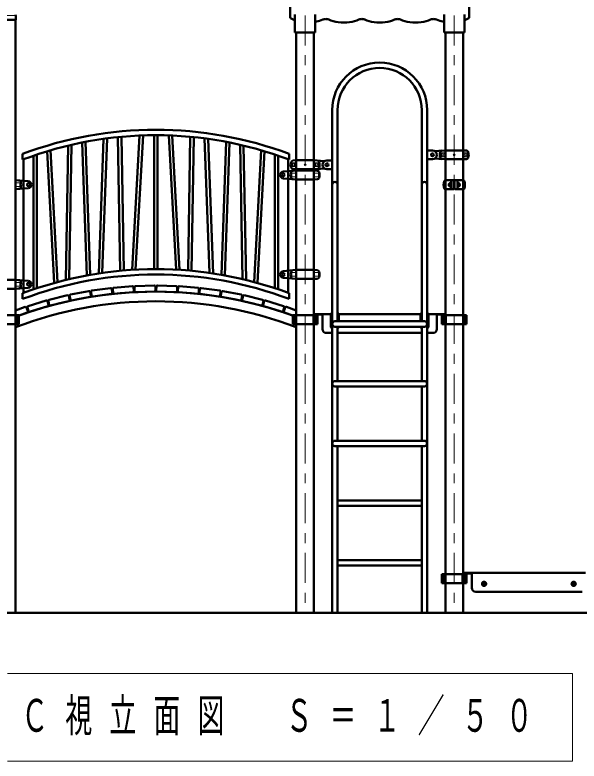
# Model space of a CAD drawing. Units: millimetres on the paper. Extents: x -385 to 0, y -594 to 267.
# Drawn here: x -306.7 to -250, y -143.9 to -69 of the extents above; entities that cross this region are included whole.
import ezdxf

# ---------------------------------------------------------------- set-up
doc = ezdxf.new("R2010")
doc.units = ezdxf.units.MM
doc.linetypes.add('USER1', pattern=[4.5, 2.5, -2])
doc.linetypes.add('USER2', pattern=[6, 3, -1, 1, -1])
doc.layers.add('LY_1', color=140, linetype='Continuous', lineweight=50)
doc.styles.add('ＭＳ ゴシック', font='')
doc.styles.get('ＭＳ ゴシック').set_extended_font_data('MS Gothic')

msp = doc.modelspace()

# ---------------------------------------------------------------- linework, layer by layer
at = {"layer": 'LY_1'}
for p, q in [((-279.027, -57.338), (-279.027, -69.185)), ((-261.027, -57.338), (-261.027, -69.185)), ((-306.631, -68.977), (-306.653, -68.955)), ((-278.543, -70.721), (-278.543, -68.921)), ((-276.511, -70.721), (-276.511, -68.921)), ((-263.543, -70.721), (-263.543, -68.921)), ((-261.511, -70.721), (-261.511, -68.921)), ((-306.608, -69.441), (-308.447, -69.441)), ((-306.636, -69.441), (-306.636, -129.021)), ((-306.608, -69.441), (-306.598, -69.431)), ((-306.598, -69.431), (-306.606, -69.034)), ((-278.543, -70.721), (-276.511, -70.721)), ((-278.418, -129.021), (-278.418, -70.731)), ((-276.636, -129.021), (-276.636, -70.731)), ((-261.511, -70.721), (-263.543, -70.721)), ((-263.418, -129.021), (-263.418, -70.731)), ((-261.636, -129.021), (-261.636, -70.731)), ((-274.799, -129.011), (-274.799, -78.511)), ((-274.255, -99.739), (-274.255, -78.51)), ((-265.799, -99.739), (-265.799, -78.51)), ((-265.255, -129.011), (-265.255, -78.511)), ((-299.114, -95.065), (-299.586, -81.704)), ((-297.782, -81.406), (-298.276, -94.928)), ((-297.434, -81.359), (-297.928, -94.877)), ((-296.108, -94.662), (-296.337, -81.231)), ((-295.762, -94.631), (-295.992, -81.198)), ((-294.163, -81.074), (-294.912, -94.569)), ((-293.816, -81.06), (-294.564, -94.548)), ((-292.7, -81.039), (-292.7, -94.495)), ((-292.354, -81.039), (-292.354, -94.495)), ((-291.239, -81.061), (-290.49, -94.548)), ((-290.891, -81.074), (-290.142, -94.569)), ((-289.292, -94.631), (-289.063, -81.198)), ((-288.947, -94.662), (-288.717, -81.231)), ((-287.621, -81.359), (-287.127, -94.877)), ((-287.273, -81.406), (-286.779, -94.928)), ((-285.94, -95.065), (-285.469, -81.704)), ((-301.348, -82.084), (-301.59, -95.583)), ((-301.001, -82.002), (-301.243, -95.5)), ((-299.458, -95.127), (-299.93, -81.771)), ((-285.596, -95.127), (-285.125, -81.771)), ((-284.054, -82.002), (-283.812, -95.5)), ((-283.706, -82.084), (-283.464, -95.583)), ((-305.92, -83.495), (-305.92, -82.914)), ((-304.827, -83.099), (-304.827, -96.524)), ((-304.481, -82.982), (-304.481, -96.409)), ((-302.751, -95.885), (-303.449, -82.654)), ((-302.409, -95.792), (-303.108, -82.552)), ((-282.645, -95.792), (-281.946, -82.552)), ((-282.304, -95.885), (-281.605, -82.654)), ((-280.573, -82.982), (-280.573, -96.409)), ((-280.227, -83.099), (-280.227, -96.524)), ((-279.134, -83.495), (-279.134, -82.914)), ((-264.727, -82.571), (-265.255, -82.571)), ((-264.077, -82.616), (-264.482, -82.646)), ((-263.447, -82.561), (-264.077, -82.616)), ((-261.607, -82.561), (-263.448, -82.561)), ((-261.607, -82.561), (-261.292, -82.589)), ((-305.827, -83.46), (-305.827, -96.879)), ((-279.227, -83.46), (-279.227, -96.879)), ((-278.447, -83.561), (-278.763, -83.589)), ((-278.447, -83.561), (-276.607, -83.561)), ((-276.607, -83.561), (-275.977, -83.616)), ((-275.977, -83.616), (-275.573, -83.646)), ((-275.327, -83.571), (-274.799, -83.571)), ((-264.727, -83.451), (-265.256, -83.451)), ((-264.077, -83.406), (-264.482, -83.376)), ((-263.447, -83.461), (-264.077, -83.406)), ((-261.607, -83.461), (-263.448, -83.461)), ((-261.607, -83.461), (-261.292, -83.434)), ((-278.447, -84.581), (-279.708, -84.683)), ((-278.447, -84.461), (-278.763, -84.434)), ((-276.607, -84.581), (-278.448, -84.581)), ((-278.447, -84.461), (-276.607, -84.461)), ((-276.607, -84.461), (-275.977, -84.406)), ((-276.607, -84.581), (-276.292, -84.609)), ((-275.977, -84.406), (-275.573, -84.376)), ((-275.327, -84.451), (-274.799, -84.451)), ((-278.447, -85.481), (-279.708, -85.38)), ((-276.607, -85.481), (-276.292, -85.454)), ((-306.607, -85.561), (-305.347, -85.663)), ((-276.607, -85.481), (-278.448, -85.481)), ((-263.449, -85.571), (-262.597, -85.571)), ((-262.852, -85.836), (-262.892, -85.834)), ((-262.852, -86.207), (-262.892, -86.208)), ((-262.852, -86.021), (-262.852, -85.591)), ((-262.852, -86.021), (-262.852, -86.451)), ((-262.557, -85.611), (-262.557, -86.431)), ((-262.497, -85.611), (-262.497, -86.431)), ((-261.605, -85.571), (-262.457, -85.571)), ((-262.202, -86.021), (-262.202, -85.591)), ((-262.202, -85.836), (-262.162, -85.834)), ((-262.202, -86.021), (-262.202, -86.451)), ((-262.202, -86.207), (-262.162, -86.208)), ((-306.607, -86.461), (-305.347, -86.36)), ((-263.447, -86.471), (-262.597, -86.471)), ((-261.605, -86.471), (-262.457, -86.471)), ((-278.447, -94.581), (-279.708, -94.683)), ((-276.607, -94.581), (-278.448, -94.581)), ((-276.607, -94.581), (-276.292, -94.609)), ((-308.447, -95.561), (-306.607, -95.561)), ((-306.607, -95.561), (-305.347, -95.663)), ((-278.447, -95.481), (-279.708, -95.38)), ((-276.607, -95.481), (-278.448, -95.481)), ((-276.607, -95.481), (-276.292, -95.454)), ((-308.447, -96.461), (-306.607, -96.461)), ((-306.607, -96.461), (-305.347, -96.36)), ((-301.119, -97.052), (-299.252, -96.697)), ((-298.955, -96.649), (-297.072, -96.396)), ((-296.959, -96.481), (-296.906, -96.878)), ((-296.832, -96.87), (-296.864, -96.471)), ((-296.772, -96.363), (-294.878, -96.211)), ((-294.77, -96.302), (-294.738, -96.701)), ((-294.664, -96.697), (-294.675, -96.297)), ((-294.577, -96.195), (-292.678, -96.144)), ((-292.575, -96.241), (-292.565, -96.641)), ((-292.479, -96.241), (-292.49, -96.641)), ((-290.477, -96.195), (-292.377, -96.144)), ((-290.391, -96.697), (-290.38, -96.297)), ((-290.284, -96.302), (-290.316, -96.701)), ((-288.283, -96.363), (-290.176, -96.211)), ((-288.223, -96.87), (-288.191, -96.471)), ((-288.095, -96.481), (-288.149, -96.878)), ((-286.1, -96.649), (-287.983, -96.396)), ((-283.936, -97.052), (-285.802, -96.697)), ((-305.92, -97.495), (-305.92, -96.914)), ((-303.258, -97.569), (-301.413, -97.116)), ((-301.292, -97.189), (-301.197, -97.577)), ((-301.124, -97.561), (-301.198, -97.168)), ((-299.14, -97.287), (-301.007, -97.641)), ((-299.135, -96.777), (-299.061, -97.17)), ((-298.987, -97.158), (-299.04, -96.762)), ((-296.991, -96.99), (-298.874, -97.244)), ((-294.83, -96.809), (-296.724, -96.961)), ((-292.662, -96.744), (-294.561, -96.794)), ((-292.393, -96.744), (-290.493, -96.794)), ((-290.225, -96.809), (-288.331, -96.961)), ((-288.063, -96.99), (-286.18, -97.244)), ((-286.068, -97.158), (-286.014, -96.762)), ((-285.919, -96.777), (-285.994, -97.17)), ((-285.914, -97.287), (-284.048, -97.641)), ((-283.931, -97.561), (-283.856, -97.168)), ((-283.762, -97.189), (-283.858, -97.577)), ((-281.796, -97.569), (-283.641, -97.116)), ((-279.134, -97.495), (-279.134, -96.914)), ((-305.367, -98.201), (-303.549, -97.649)), ((-303.424, -97.716), (-303.308, -98.098)), ((-303.236, -98.079), (-303.331, -97.69)), ((-301.27, -97.698), (-303.115, -98.152)), ((-283.785, -97.698), (-281.94, -98.152)), ((-281.819, -98.079), (-281.723, -97.69)), ((-281.63, -97.716), (-281.747, -98.098)), ((-279.688, -98.201), (-281.506, -97.649)), ((-306.636, -98.653), (-305.653, -98.296)), ((-305.448, -98.86), (-306.636, -99.291)), ((-305.525, -98.356), (-305.388, -98.732)), ((-305.317, -98.708), (-305.434, -98.325)), ((-303.375, -98.223), (-305.193, -98.775)), ((-281.68, -98.223), (-279.862, -98.775)), ((-279.737, -98.708), (-279.621, -98.325)), ((-279.53, -98.356), (-279.666, -98.732)), ((-279.606, -98.86), (-278.418, -99.291)), ((-278.418, -98.653), (-279.402, -98.296)), ((-274.927, -100.311), (-274.927, -98.947)), ((-274.927, -98.947), (-274.799, -98.947)), ((-274.127, -98.947), (-274.255, -98.947)), ((-274.127, -99.739), (-274.127, -98.947)), ((-265.927, -99.739), (-265.927, -98.947)), ((-265.927, -98.947), (-265.799, -98.947)), ((-265.127, -98.947), (-265.255, -98.947)), ((-265.127, -99.362), (-265.127, -98.947)), ((-265.127, -100.311), (-265.127, -98.947)), ((-308.763, -99.131), (-306.291, -99.131)), ((-306.457, -99.131), (-306.457, -100.031)), ((-306.291, -99.131), (-306.291, -100.031)), ((-278.763, -99.131), (-278.763, -100.031)), ((-276.291, -99.131), (-278.763, -99.131)), ((-278.597, -99.131), (-278.597, -100.031)), ((-276.693, -99.131), (-276.693, -100.031)), ((-276.636, -99.011), (-275.777, -99.011)), ((-276.636, -99.057), (-275.777, -99.057)), ((-276.505, -99.131), (-276.505, -100.031)), ((-276.446, -99.131), (-276.446, -100.031)), ((-276.291, -99.131), (-276.291, -100.031)), ((-275.777, -99.071), (-275.777, -100.511)), ((-275.717, -99.011), (-274.927, -99.011)), ((-274.127, -99.011), (-265.927, -99.011)), ((-264.337, -99.011), (-265.127, -99.011)), ((-263.418, -99.011), (-264.277, -99.011)), ((-263.418, -99.057), (-264.277, -99.057)), ((-264.277, -99.071), (-264.277, -100.511)), ((-263.763, -99.131), (-263.763, -100.031)), ((-263.763, -99.131), (-261.291, -99.131)), ((-263.608, -99.131), (-263.608, -100.031)), ((-263.549, -99.131), (-263.549, -100.031)), ((-263.362, -99.131), (-263.362, -100.031)), ((-261.457, -99.131), (-261.457, -100.031)), ((-261.291, -99.131), (-261.291, -100.031)), ((-308.763, -100.031), (-306.291, -100.031)), ((-276.291, -100.031), (-278.763, -100.031)), ((-274.527, -99.739), (-270.027, -99.739)), ((-274.527, -100.283), (-270.027, -100.283)), ((-274.255, -105.739), (-274.255, -100.283)), ((-274.127, -100.311), (-274.127, -100.283)), ((-265.527, -99.739), (-270.027, -99.739)), ((-265.527, -100.283), (-270.027, -100.283)), ((-265.927, -100.311), (-265.927, -100.283)), ((-265.799, -105.739), (-265.799, -100.283)), ((-263.763, -100.031), (-261.291, -100.031)), ((-275.377, -100.911), (-274.799, -100.911)), ((-274.255, -100.911), (-270.027, -100.911)), ((-265.799, -100.911), (-270.027, -100.911)), ((-264.677, -100.911), (-265.255, -100.911)), ((-274.527, -105.739), (-270.027, -105.739)), ((-274.527, -106.283), (-270.027, -106.283)), ((-274.255, -111.739), (-274.255, -106.283)), ((-265.527, -105.739), (-270.027, -105.739)), ((-265.527, -106.283), (-270.027, -106.283)), ((-265.799, -111.739), (-265.799, -106.283)), ((-274.527, -111.739), (-270.027, -111.739)), ((-274.527, -112.283), (-270.027, -112.283)), ((-274.255, -129.011), (-274.255, -112.283)), ((-265.527, -111.739), (-270.027, -111.739)), ((-265.527, -112.283), (-270.027, -112.283)), ((-265.799, -129.011), (-265.799, -112.283)), ((-274.255, -117.739), (-270.027, -117.739)), ((-274.255, -118.283), (-270.027, -118.283)), ((-265.799, -117.739), (-270.027, -117.739)), ((-265.799, -118.283), (-270.027, -118.283)), ((-274.255, -123.739), (-270.027, -123.739)), ((-274.255, -124.283), (-270.027, -124.283)), ((-265.799, -123.739), (-270.027, -123.739)), ((-265.799, -124.283), (-270.027, -124.283)), ((-263.763, -125.131), (-263.763, -126.031)), ((-261.291, -125.131), (-263.763, -125.131)), ((-263.597, -125.131), (-263.597, -126.031)), ((-261.693, -125.131), (-261.693, -126.031)), ((-261.636, -125.011), (-260.777, -125.011)), ((-261.636, -125.057), (-260.777, -125.057)), ((-261.505, -125.131), (-261.505, -126.031)), ((-261.446, -125.131), (-261.446, -126.031)), ((-261.291, -125.131), (-261.291, -126.031)), ((-260.777, -125.071), (-260.777, -126.511)), ((-249.337, -125.011), (-260.717, -125.011)), ((-261.291, -126.031), (-263.763, -126.031)), ((-259.527, -126.019), (-259.607, -126.065)), ((-259.607, -126.065), (-259.607, -126.157)), ((-259.527, -126.204), (-259.607, -126.157)), ((-259.447, -126.065), (-259.527, -126.019)), ((-259.447, -126.157), (-259.527, -126.204)), ((-259.447, -126.065), (-259.447, -126.157)), ((-250.527, -126.019), (-250.607, -126.065)), ((-250.607, -126.065), (-250.607, -126.157)), ((-250.527, -126.204), (-250.607, -126.157)), ((-250.447, -126.065), (-250.527, -126.019)), ((-250.447, -126.157), (-250.527, -126.204)), ((-250.447, -126.065), (-250.447, -126.157)), ((-255.027, -126.911), (-260.377, -126.911)), ((-249.677, -126.911), (-255.027, -126.911))]:
    msp.add_line(p, q, dxfattribs=at)
at = {"layer": 'LY_1', "color": 7, "lineweight": 13}
for p, q in [((-306.634, -69.011), (-308.421, -69.011)), ((-263.862, -83.196), (-263.862, -82.826)), ((-263.492, -82.826), (-263.862, -82.826)), ((-263.492, -83.196), (-263.862, -83.196)), ((-261.562, -82.826), (-261.192, -82.826)), ((-261.562, -83.196), (-261.192, -83.196)), ((-261.192, -83.196), (-261.192, -82.826)), ((-278.862, -84.196), (-278.862, -83.826)), ((-278.492, -83.826), (-278.862, -83.826)), ((-276.562, -83.826), (-276.192, -83.826)), ((-276.192, -84.196), (-276.192, -83.826)), ((-278.492, -84.196), (-278.862, -84.196)), ((-276.562, -84.196), (-276.192, -84.196)), ((-278.492, -84.846), (-278.862, -84.846)), ((-278.862, -85.216), (-278.862, -84.846)), ((-278.492, -85.216), (-278.862, -85.216)), ((-276.562, -84.846), (-276.192, -84.846)), ((-276.562, -85.216), (-276.192, -85.216)), ((-276.192, -85.216), (-276.192, -84.846)), ((-306.562, -85.826), (-306.192, -85.826)), ((-306.562, -86.196), (-306.192, -86.196)), ((-306.192, -86.196), (-306.192, -85.826)), ((-278.492, -94.846), (-278.862, -94.846)), ((-278.862, -95.216), (-278.862, -94.846)), ((-276.562, -94.846), (-276.192, -94.846)), ((-276.192, -95.216), (-276.192, -94.846)), ((-306.562, -95.826), (-306.192, -95.826)), ((-306.192, -96.196), (-306.192, -95.826)), ((-278.492, -95.216), (-278.862, -95.216)), ((-276.562, -95.216), (-276.192, -95.216)), ((-306.562, -96.196), (-306.192, -96.196)), ((-250.653, -135.119), (-307.453, -135.119)), ((-250.653, -143.919), (-250.653, -135.119)), ((-307.453, -143.919), (-250.653, -143.919))]:
    msp.add_line(p, q, dxfattribs=at)
at = {"layer": 'LY_1', "color": 7, "linetype": 'USER2', "lineweight": 13}
for p, q in [((-277.527, -69.011), (-277.527, -129.021)), ((-262.527, -69.011), (-262.527, -129.021))]:
    msp.add_line(p, q, dxfattribs=at)
at = {"layer": 'LY_1', "color": 7}
msp.add_line((-353.694, -129.021), (-195.144, -129.021), dxfattribs=at)
at = {"layer": 'LY_1'}
for points in [[(-278.977, -69.269), (-279.015, -69.228), (-279.027, -69.185)], [(-278.977, -69.269), (-278.784, -69.393), (-278.543, -69.501)], [(-276.511, -69.657), (-276.086, -69.56), (-275.727, -69.422)], [(-275.127, -69.422), (-275.168, -69.405), (-275.213, -69.39), (-275.263, -69.379), (-275.316, -69.37), (-275.371, -69.365), (-275.427, -69.364), (-275.484, -69.365), (-275.539, -69.37), (-275.592, -69.379), (-275.642, -69.39), (-275.687, -69.405), (-275.727, -69.422)], [(-272.127, -69.422), (-272.329, -69.508), (-272.556, -69.58), (-272.804, -69.638), (-273.069, -69.68), (-273.345, -69.706), (-273.627, -69.715), (-273.909, -69.706), (-274.185, -69.68), (-274.45, -69.638), (-274.699, -69.58), (-274.926, -69.508), (-275.127, -69.422)], [(-271.527, -69.422), (-271.567, -69.405), (-271.613, -69.39), (-271.663, -69.379), (-271.716, -69.37), (-271.771, -69.365), (-271.827, -69.364), (-271.884, -69.365), (-271.939, -69.37), (-271.992, -69.379), (-272.042, -69.39), (-272.087, -69.405), (-272.127, -69.422)], [(-271.527, -69.422), (-271.326, -69.508), (-271.099, -69.58), (-270.85, -69.638), (-270.585, -69.68), (-270.309, -69.706), (-270.027, -69.715)], [(-268.527, -69.422), (-268.729, -69.508), (-268.956, -69.58), (-269.204, -69.638), (-269.469, -69.68), (-269.745, -69.706), (-270.027, -69.715)], [(-268.527, -69.422), (-268.487, -69.405), (-268.442, -69.39), (-268.392, -69.379), (-268.339, -69.37), (-268.284, -69.365), (-268.227, -69.364), (-268.171, -69.365), (-268.116, -69.37), (-268.063, -69.379), (-268.013, -69.39), (-267.967, -69.405), (-267.927, -69.422)], [(-267.927, -69.422), (-267.726, -69.508), (-267.499, -69.58), (-267.25, -69.638), (-266.985, -69.68), (-266.709, -69.706), (-266.427, -69.715), (-266.145, -69.706), (-265.869, -69.68), (-265.604, -69.638), (-265.356, -69.58), (-265.129, -69.508), (-264.927, -69.422)], [(-264.927, -69.422), (-264.887, -69.405), (-264.842, -69.39), (-264.792, -69.379), (-264.739, -69.37), (-264.684, -69.365), (-264.627, -69.364), (-264.571, -69.365), (-264.516, -69.37), (-264.463, -69.379), (-264.413, -69.39), (-264.368, -69.405), (-264.327, -69.422)], [(-264.327, -69.422), (-263.968, -69.56), (-263.543, -69.657)], [(-261.511, -69.501), (-261.271, -69.393), (-261.077, -69.269)], [(-261.077, -69.269), (-261.06, -69.254), (-261.047, -69.238), (-261.037, -69.222), (-261.03, -69.206), (-261.028, -69.196), (-261.027, -69.185)]]:
    msp.add_lwpolyline(points, dxfattribs=at)
for centre, radius in [((-264.727, -83.011), 0.15), ((-275.327, -84.011), 0.15), ((-279.727, -85.031), 0.15), ((-305.327, -86.011), 0.15), ((-279.727, -95.031), 0.15), ((-305.327, -96.011), 0.15), ((-259.527, -126.111), 0.21), ((-250.527, -126.111), 0.21)]:
    msp.add_circle(centre, radius, dxfattribs=at)
at = {"layer": 'LY_1', "color": 7, "lineweight": 13}
for centre, radius in [((-263.677, -83.011), 0.185), ((-263.677, -83.011), 0.1), ((-262.527, -83.011), 0.1), ((-261.377, -83.011), 0.185), ((-261.377, -83.011), 0.1), ((-278.677, -84.011), 0.185), ((-278.677, -84.011), 0.1), ((-277.527, -84.011), 0.1), ((-276.377, -84.011), 0.185), ((-276.377, -84.011), 0.1), ((-259.527, -126.111), 0.24), ((-250.527, -126.111), 0.24), ((-259.527, -126.111), 0.11), ((-250.527, -126.111), 0.11)]:
    msp.add_circle(centre, radius, dxfattribs=at)
at = {"layer": 'LY_1', "color": 7, "linetype": 'USER1', "lineweight": 13}
for centre in [(-259.527, -126.111), (-250.527, -126.111)]:
    msp.add_circle(centre, 0.125, dxfattribs=at)
at = {"layer": 'LY_1'}
for centre, radius, start, end in [((-306.69, -69.036), 0.084, 1.00395, 45), ((-270.027, -78.511), 4.772, 0, 180), ((-270.027, -78.511), 4.228, 0, 180), ((-292.527, -118.766), 38.272, 69.51658, 110.48342), ((-292.527, -118.766), 37.728, 69.20766, 110.79234), ((-264.727, -83.011), 0.44, 270, 90), ((-262.977, -83.011), 1, 163.80375, 196.19625), ((-263.745, -82.788), 0.2, 95, 163.80375), ((-261.309, -82.788), 0.2, 16.19625, 85), ((-262.077, -83.011), 1, 343.80375, 16.19625), ((-277.977, -84.011), 1, 163.80375, 196.19625), ((-278.745, -83.788), 0.2, 95, 163.80375), ((-276.309, -83.788), 0.2, 16.19625, 85), ((-277.077, -84.011), 1, 343.80375, 16.19625), ((-275.327, -84.011), 0.44, 90, 270), ((-263.745, -83.234), 0.2, 196.19625, 265), ((-261.309, -83.234), 0.2, 275, 343.80375), ((-279.677, -85.031), 0.35, 95, 265), ((-278.745, -84.234), 0.2, 196.19625, 265), ((-278.745, -84.808), 0.2, 95, 163.80375), ((-276.309, -84.234), 0.2, 275, 343.80375), ((-276.309, -84.808), 0.2, 16.19625, 85), ((-277.977, -85.031), 1, 163.80375, 196.19625), ((-278.745, -85.254), 0.2, 196.19625, 265), ((-276.309, -85.254), 0.2, 275, 343.80375), ((-277.077, -85.031), 1, 343.80375, 16.19625), ((-306.309, -85.788), 0.2, 16.19625, 85), ((-307.077, -86.011), 1, 343.80375, 16.19625), ((-305.377, -86.011), 0.35, 275, 85), ((-274.527, -86.011), 0.272, 0, 180), ((-265.527, -86.011), 0.272, 0, 180), ((-262.475, -86.021), 1.122, 159.19706, 200.80294), ((-263.449, -85.651), 0.08, 90, 159.19706), ((-262.899, -86.021), 0.187, 88, 272), ((-262.832, -85.591), 0.02, 90, 180), ((-262.597, -85.611), 0.04, 0, 90), ((-262.457, -85.611), 0.04, 90, 180), ((-262.222, -85.591), 0.02, 0, 90), ((-262.156, -86.021), 0.187, 268, 92), ((-261.605, -85.651), 0.08, 20.80294, 90), ((-262.579, -86.021), 1.122, 339.19706, 20.80294), ((-306.309, -86.234), 0.2, 275, 343.80375), ((-263.449, -86.391), 0.08, 200.80294, 270), ((-262.832, -86.451), 0.02, 180, 270), ((-262.597, -86.431), 0.04, 270, 0), ((-262.457, -86.431), 0.04, 180, 270), ((-262.222, -86.451), 0.02, 270, 0), ((-261.605, -86.391), 0.08, 270, 339.19706), ((-292.527, -132.766), 38.272, 69.51658, 110.48342), ((-292.527, -132.766), 37.728, 69.20766, 110.79234), ((-279.677, -95.031), 0.35, 95, 265), ((-277.977, -95.031), 1, 163.80375, 196.19625), ((-278.745, -94.808), 0.2, 95, 163.80375), ((-276.309, -94.808), 0.2, 16.19625, 85), ((-277.077, -95.031), 1, 343.80375, 16.19625), ((-306.309, -95.788), 0.2, 16.19625, 85), ((-307.077, -96.011), 1, 343.80375, 16.19625), ((-305.377, -96.011), 0.35, 275, 85), ((-278.745, -95.254), 0.2, 196.19625, 265), ((-276.309, -95.254), 0.2, 275, 343.80375), ((-306.309, -96.234), 0.2, 275, 343.80375), ((-299.233, -96.796), 0.1, 10.74231, 100.74231), ((-298.941, -96.748), 0.1, 97.67308, 187.67308), ((-297.058, -96.495), 0.1, 7.67308, 97.67308), ((-296.764, -96.463), 0.1, 94.60385, 184.60385), ((-294.87, -96.31), 0.1, 4.60385, 94.60385), ((-294.838, -96.709), 0.1, 274.60385, 4.60385), ((-294.575, -96.295), 0.1, 91.53462, 181.53462), ((-294.564, -96.695), 0.1, 181.53462, 271.53461), ((-292.675, -96.244), 0.1, 1.53462, 91.53462), ((-292.665, -96.644), 0.1, 271.53461, 1.53461), ((-292.39, -96.644), 0.1, 178.46538, 268.46539), ((-292.379, -96.244), 0.1, 88.46538, 178.46538), ((-290.491, -96.695), 0.1, 268.46539, 358.46539), ((-290.48, -96.295), 0.1, 358.46539, 88.46539), ((-290.217, -96.709), 0.1, 175.39615, 265.39615), ((-290.184, -96.31), 0.1, 85.39615, 175.39615), ((-288.291, -96.463), 0.1, 355.39615, 85.39615), ((-287.996, -96.495), 0.1, 82.32692, 172.32692), ((-286.113, -96.748), 0.1, 352.32692, 82.32692), ((-285.821, -96.796), 0.1, 79.25769, 169.25769), ((-292.527, -137.241), 40.486, 69.60496, 110.39504), ((-301.389, -97.213), 0.1, 13.81154, 103.81154), ((-301.1, -97.15), 0.1, 100.74231, 190.74231), ((-299.159, -97.189), 0.1, 280.74231, 10.74231), ((-298.888, -97.145), 0.1, 187.67308, 277.67308), ((-297.005, -96.891), 0.1, 277.67308, 7.67308), ((-296.732, -96.862), 0.1, 184.60385, 274.60385), ((-288.323, -96.862), 0.1, 265.39615, 355.39615), ((-288.05, -96.891), 0.1, 172.32692, 262.32692), ((-286.167, -97.145), 0.1, 262.32692, 352.32692), ((-285.896, -97.189), 0.1, 169.25769, 259.25769), ((-283.954, -97.15), 0.1, 349.25769, 79.25769), ((-283.665, -97.213), 0.1, 76.18846, 166.18846), ((-292.527, -137.241), 39.514, 69.08005, 110.91995), ((-305.338, -98.296), 0.1, 106.88077, 196.88077), ((-303.52, -97.745), 0.1, 16.88077, 106.88077), ((-303.404, -98.127), 0.1, 286.88077, 16.88077), ((-303.234, -97.666), 0.1, 103.81154, 193.81154), ((-303.139, -98.055), 0.1, 193.81154, 283.81154), ((-301.294, -97.601), 0.1, 283.81154, 13.81154), ((-301.026, -97.543), 0.1, 190.74231, 280.74231), ((-284.029, -97.543), 0.1, 259.25769, 349.25769), ((-283.761, -97.601), 0.1, 166.18846, 256.18846), ((-281.916, -98.055), 0.1, 256.18846, 346.18846), ((-281.82, -97.666), 0.1, 346.18846, 76.18846), ((-281.651, -98.127), 0.1, 163.11923, 253.11923), ((-281.535, -97.745), 0.1, 73.11923, 163.11923), ((-279.717, -98.296), 0.1, 343.11923, 73.11923), ((-305.619, -98.39), 0.1, 19.95, 109.95), ((-305.482, -98.766), 0.1, 289.95, 19.95), ((-305.222, -98.679), 0.1, 196.88077, 286.88077), ((-279.833, -98.679), 0.1, 253.11923, 343.11923), ((-279.572, -98.766), 0.1, 160.05, 250.05), ((-279.436, -98.39), 0.1, 70.05, 160.05), ((-275.717, -99.071), 0.06, 90, 180), ((-264.337, -99.071), 0.06, 0, 90), ((-274.527, -100.011), 0.5, 216.8699, 237.04363), ((-274.527, -100.121), 0.38, 135.70796, 224.29204), ((-274.527, -100.011), 0.272, 90, 270), ((-274.527, -100.011), 0.5, 302.95637, 323.1301), ((-265.527, -100.011), 0.5, 216.8699, 237.04363), ((-265.527, -100.011), 0.272, 270, 90), ((-265.527, -100.121), 0.38, 315.70796, 44.29204), ((-265.527, -100.011), 0.5, 302.95637, 323.1301), ((-275.377, -100.511), 0.4, 180, 270), ((-264.677, -100.511), 0.4, 270, 0), ((-274.527, -106.011), 0.272, 90, 270), ((-265.527, -106.011), 0.272, 270, 90), ((-274.527, -112.011), 0.272, 90, 270), ((-265.527, -112.011), 0.272, 270, 90), ((-260.717, -125.071), 0.06, 90, 180), ((-260.377, -126.511), 0.4, 180, 270)]:
    msp.add_arc(centre, radius, start, end, dxfattribs=at)
at = {"layer": 'LY_1', "color": 7, "lineweight": 13}
for centre, start, end in [((-266.053, -83.011), 355.87048, 4.12952), ((-259.002, -83.011), 175.87048, 184.12952), ((-281.053, -84.011), 355.87048, 4.12952), ((-274.002, -84.011), 175.87048, 184.12952), ((-281.053, -85.031), 355.87048, 4.12952), ((-274.002, -85.031), 175.87048, 184.12952), ((-304.002, -86.011), 175.87048, 184.12952), ((-281.053, -95.031), 355.87048, 4.12952), ((-274.002, -95.031), 175.87048, 184.12952), ((-304.002, -96.011), 175.87048, 184.12952)]:
    msp.add_arc(centre, 2.567, start, end, dxfattribs=at)

# ---------------------------------------------------------------- texts
at = {"layer": 'LY_1', "color": 7, "insert": (-306.053, -139.519), "char_height": 3.299, "attachment_point": 4, "style": 'ＭＳ ゴシック'}
msp.add_mtext('\\T1.64;\\W0.6;Ｃ視立面図\u3000Ｓ＝１／５０', dxfattribs=at)

doc.saveas('drawing.dxf')
